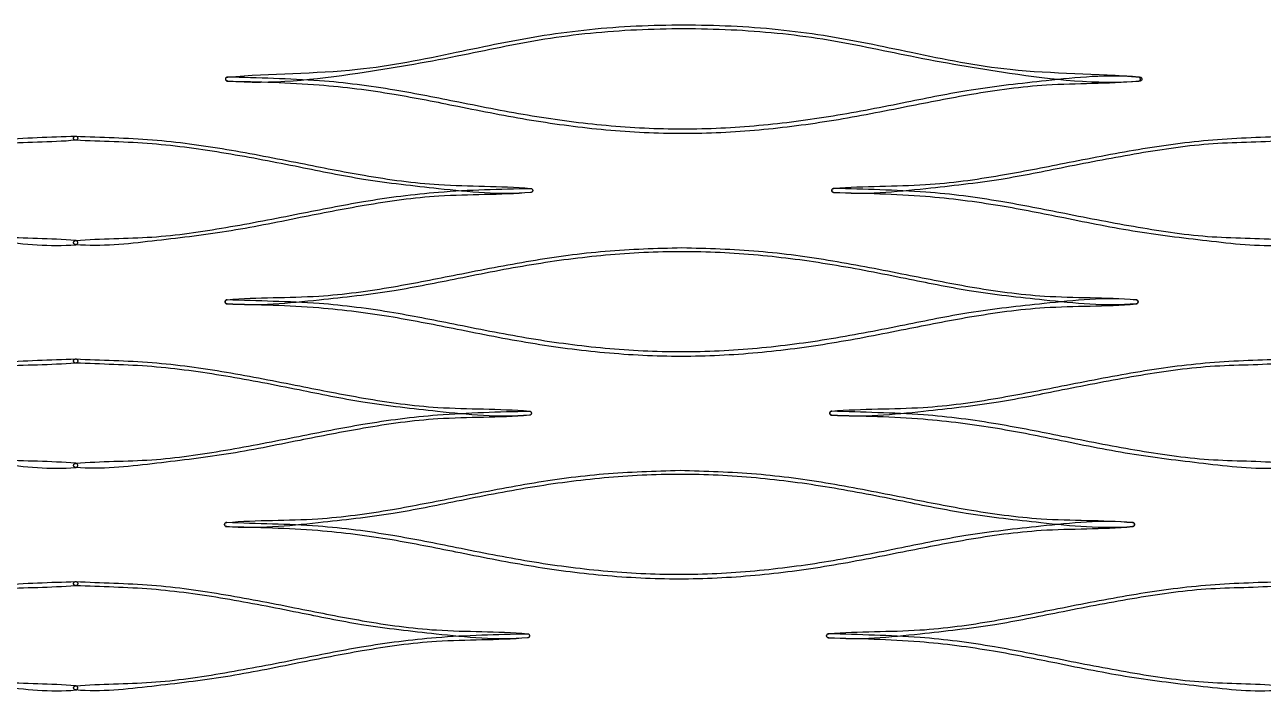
# Model space of a CAD drawing. Extents: x 63.6 to 147.6, y 158.4 to 204.5.
# Drawn here: x 104.75 to 126.1, y 170.83 to 182.33 of the extents above; entities that cross this region are included whole.
import ezdxf

# ---------------------------------------------------------------- set-up
doc = ezdxf.new("R2010")
doc.units = 0
doc.layers.add('Layer_1', color=7, linetype='CONTINUOUS')

msp = doc.modelspace()

# ---------------------------------------------------------------- linework, layer by layer
at = {"layer": 'Layer_1', "color": 7}
for points in [[(116.111249, 182.325381), (116.111249, 182.325381)], [(108.245433, 181.425247), (108.245433, 181.425247)], [(105.62881, 180.40605), (105.62881, 180.40605)], [(105.632648, 180.40605), (105.632648, 180.40605)], [(113.472584, 179.506466), (113.472584, 179.506466)], [(118.695924, 179.506466), (118.695924, 179.506466)], [(116.079301, 178.486719), (116.079301, 178.486719)], [(108.239365, 177.587135), (108.239365, 177.587135)], [(105.62881, 176.567938), (105.62881, 176.567938)], [(105.632648, 176.567938), (105.632648, 176.567938)], [(113.451107, 175.668905), (113.451107, 175.668905)], [(118.659518, 175.668905), (118.659518, 175.668905)], [(116.047861, 174.649707), (116.047861, 174.649707)], [(108.230532, 173.750124), (108.230532, 173.750124)], [(105.62881, 172.73203), (105.62881, 172.73203)], [(105.632648, 172.73203), (105.632648, 172.73203)], [(113.418566, 171.83355), (113.418566, 171.83355)], [(118.606065, 171.83355), (118.606065, 171.83355)]]:
    msp.add_lwpolyline(points, close=True, dxfattribs=at)
for points, knots in [([(116.111249, 182.325381), (115.838363, 182.321535), (115.295961, 182.313892), (114.492739, 182.25214), (113.454006, 182.120627), (112.13247, 181.834971), (110.323241, 181.470791), (108.999753, 181.49183), (108.24013, 181.424141), (108.229143, 181.417688), (108.220961, 181.408144), (108.216616, 181.396272), (108.216616, 181.383667), (108.220961, 181.371795), (108.229143, 181.362251), (108.24013, 181.355799), (109.002615, 181.287671), (110.330688, 181.447954), (112.143571, 181.755362), (113.72668, 182.109993), (115.309375, 182.26092), (116.913588, 182.26091), (118.496377, 182.110004), (120.07964, 181.75535), (121.892705, 181.447958), (123.220925, 181.287663), (123.983496, 181.355799), (123.994483, 181.362251), (124.002665, 181.371795), (124.00701, 181.383667), (124.00701, 181.396272), (124.002665, 181.408144), (123.994483, 181.417688), (123.983496, 181.424141), (123.22378, 181.491839), (121.900136, 181.47079), (120.090715, 181.834956), (118.769025, 182.120648), (117.730115, 182.252141), (116.926705, 182.313889), (116.384179, 182.321535), (116.111249, 182.325381)], [0, 0, 0, 0, 0.818555, 1.627005, 2.415507, 3.957028, 5.685407, 7.924717, 7.93714, 7.949381, 7.961804, 7.974227, 7.986468, 7.998891, 8.011314, 8.023555, 8.035978, 10.283818, 12.017466, 13.5563, 15.145211, 16.774985, 18.364083, 19.903004, 21.636839, 23.884937, 23.897359, 23.909601, 23.922024, 23.934446, 23.946688, 23.959111, 23.971533, 23.983775, 23.996198, 26.235785, 27.964357, 29.505967, 30.294658, 31.103347, 31.922036, 31.922036, 31.922036, 31.922036]), ([(108.245433, 181.425247), (108.239262, 181.423978), (108.227102, 181.421476), (108.21429, 181.406795), (108.210174, 181.388196), (108.216052, 181.370077), (108.230212, 181.356691), (108.242555, 181.355365), (108.24882, 181.354692)], [0, 0, 0, 0, 0.018464, 0.036381, 0.054845, 0.073309, 0.091225, 0.109689, 0.109689, 0.109689, 0.109689]), ([(108.24882, 181.354692), (108.776675, 181.34342), (109.737579, 181.322901), (111.063045, 181.153016), (112.275767, 180.909089), (113.48703, 180.66925), (114.778977, 180.498565), (116.091865, 180.433092), (117.405544, 180.498693), (118.69966, 180.669084), (119.913734, 180.909896), (121.128737, 181.150137), (122.457501, 181.3364), (123.419058, 181.307629), (123.958745, 181.355799), (123.969732, 181.362251), (123.977914, 181.371795), (123.98226, 181.383667), (123.98226, 181.396272), (123.977914, 181.408144), (123.969732, 181.417689), (123.958745, 181.42414), (123.417059, 181.47262), (122.451824, 181.371059), (121.118455, 181.227519), (119.901791, 180.977602), (118.689329, 180.739758), (117.399814, 180.568999), (116.091864, 180.503743), (114.784708, 180.569043), (113.497357, 180.739258), (112.287719, 180.979173), (111.073275, 181.222303), (109.743474, 181.396706), (108.777707, 181.404917), (108.247691, 181.425291), (108.246562, 181.425291), (108.245809, 181.425262), (108.245433, 181.425247)], [0, 0, 0, 0, 1.582924, 2.88154, 4.00182, 5.293853, 6.585112, 7.907788, 9.231579, 10.525203, 11.820313, 12.943092, 14.243784, 15.827575, 15.839998, 15.85224, 15.864663, 15.877085, 15.889327, 15.90175, 15.914172, 15.926414, 15.938837, 17.528587, 18.834419, 19.95992, 21.252119, 22.541088, 23.858616, 25.175028, 26.461632, 27.750754, 28.873768, 30.177519, 31.766395, 31.767524, 31.768653, 31.769783, 31.769783, 31.769783, 31.769783]), ([(105.632648, 180.40605), (105.191509, 180.393361), (104.319584, 180.36828), (103.027093, 180.190722), (101.815587, 179.951724), (100.603892, 179.710872), (99.278426, 179.524766), (98.319017, 179.553446), (97.780269, 179.50536), (97.769282, 179.498908), (97.7611, 179.489363), (97.756755, 179.477491), (97.756755, 179.464886), (97.7611, 179.453015), (97.769282, 179.44347), (97.780269, 179.437018), (98.321063, 179.388617), (99.284291, 179.490099), (100.614521, 179.633293), (101.828072, 179.884702), (103.037461, 180.116845), (104.32674, 180.309933), (105.19502, 180.29642), (105.645091, 180.336601), (105.656078, 180.343053), (105.66426, 180.352598), (105.668606, 180.36447), (105.668606, 180.377075), (105.66426, 180.388946), (105.656078, 180.398491), (105.645091, 180.404944), (105.636816, 180.405679), (105.632648, 180.40605)], [0, 0, 0, 0, 1.323099, 2.615143, 3.907624, 5.02708, 6.324078, 7.905072, 7.917494, 7.929736, 7.942159, 7.954581, 7.966823, 7.979246, 7.991668, 8.00391, 8.016333, 9.603425, 10.905826, 12.02816, 13.317574, 14.6047, 15.921396, 15.933818, 15.94606, 15.958483, 15.970905, 15.983147, 15.99557, 16.007992, 16.020234, 16.032657, 16.032657, 16.032657, 16.032657]), ([(105.62881, 180.40605), (105.624708, 180.405398), (105.616563, 180.404104), (105.606101, 180.397005), (105.598585, 180.387046), (105.594975, 180.375031), (105.595675, 180.362541), (105.600603, 180.351004), (105.609185, 180.341947), (105.620374, 180.336061), (106.071583, 180.315384), (106.938007, 180.301397), (108.227781, 180.119139), (109.436856, 179.884138), (110.650465, 179.633445), (111.98087, 179.490042), (112.944256, 179.38861), (113.48514, 179.437018), (113.496127, 179.44347), (113.504309, 179.453015), (113.508654, 179.464886), (113.508654, 179.477491), (113.504309, 179.489363), (113.496127, 179.498908), (113.48514, 179.50536), (112.946303, 179.553454), (111.986741, 179.524783), (110.66108, 179.710812), (109.449388, 179.951875), (108.237944, 180.189884), (106.945933, 180.371482), (106.072915, 180.386304), (105.631444, 180.406109), (105.630126, 180.406109), (105.629249, 180.406069), (105.62881, 180.40605)], [0, 0, 0, 0, 0.012332, 0.024487, 0.036819, 0.049151, 0.061306, 0.073638, 0.08597, 0.098125, 0.110457, 1.427062, 2.713993, 4.003134, 5.125562, 6.428165, 8.015523, 8.027945, 8.040187, 8.05261, 8.065032, 8.077274, 8.089697, 8.102119, 8.114361, 8.126784, 9.708043, 11.005241, 12.124792, 13.417, 14.708849, 16.031858, 16.033176, 16.034494, 16.035811, 16.035811, 16.035811, 16.035811]), ([(126.550169, 180.40605), (126.108804, 180.393348), (125.236066, 180.368232), (123.94193, 180.190664), (122.728099, 179.951658), (121.513855, 179.710952), (120.186388, 179.524808), (119.225871, 179.553476), (118.686783, 179.50536), (118.675796, 179.498908), (118.667614, 179.489363), (118.663269, 179.477491), (118.663269, 179.464886), (118.667614, 179.453015), (118.675796, 179.44347), (118.686783, 179.437018), (119.227867, 179.388592), (120.192071, 179.490194), (121.52412, 179.633359), (122.740133, 179.884675), (123.95194, 180.116787), (125.243047, 180.309896), (126.112266, 180.296396), (126.562612, 180.336601), (126.573599, 180.343053), (126.581781, 180.352598), (126.586126, 180.36447), (126.586126, 180.377075), (126.581781, 180.388946), (126.573599, 180.398491), (126.562612, 180.404944), (126.554337, 180.405679), (126.550169, 180.40605)], [0, 0, 0, 0, 1.323778, 2.61759, 3.912533, 5.034612, 6.333948, 7.915954, 7.928377, 7.940619, 7.953042, 7.965464, 7.977706, 7.990129, 8.002551, 8.014793, 8.027216, 9.61517, 10.919659, 12.044485, 13.336498, 14.625648, 15.943161, 15.955584, 15.967826, 15.980248, 15.992671, 16.004913, 16.017335, 16.029758, 16.042, 16.054422, 16.054422, 16.054422, 16.054422]), ([(97.792825, 179.435911), (98.320185, 179.424677), (99.280361, 179.404223), (100.605069, 179.23396), (101.817718, 178.991303), (103.028697, 178.745895), (104.322028, 178.597483), (105.193393, 178.496924), (105.645204, 178.537435), (105.656191, 178.543886), (105.664373, 178.553431), (105.668718, 178.565303), (105.668718, 178.577908), (105.664373, 178.58978), (105.656191, 178.599324), (105.645204, 178.605776), (105.19555, 178.64592), (104.327964, 178.632539), (103.039404, 178.824882), (101.830116, 179.058742), (100.615659, 179.303211), (99.286505, 179.478982), (98.321068, 179.482767), (97.791509, 179.506526), (97.79019, 179.506526), (97.789313, 179.506486), (97.788874, 179.506466)], [0, 0, 0, 0, 1.581431, 2.879347, 3.999632, 5.291923, 6.583173, 7.905054, 7.917476, 7.929718, 7.942141, 7.954563, 7.966805, 7.979228, 7.99165, 8.003892, 8.016315, 9.331766, 10.618063, 11.90728, 13.030476, 14.333834, 15.921358, 15.922675, 15.923993, 15.925311, 15.925311, 15.925311, 15.925311]), ([(113.472584, 179.506466), (112.943129, 179.495066), (111.979045, 179.474308), (110.64957, 179.304204), (109.435259, 179.058425), (108.226005, 178.824971), (106.937443, 178.632514), (106.069857, 178.64592), (105.620204, 178.605776), (105.609218, 178.599324), (105.601035, 178.58978), (105.59669, 178.577908), (105.59669, 178.565303), (105.601035, 178.553431), (105.609218, 178.543886), (105.620204, 178.537435), (106.072009, 178.496924), (106.943374, 178.597551), (108.236676, 178.745666), (109.4477, 178.9921), (110.659957, 179.231184), (111.986145, 179.417766), (112.946071, 179.388913), (113.485027, 179.437018), (113.496014, 179.44347), (113.504196, 179.453014), (113.508541, 179.464886), (113.508541, 179.477491), (113.504196, 179.489363), (113.496014, 179.498907), (113.485027, 179.505361), (113.476752, 179.506096), (113.472584, 179.506466)], [0, 0, 0, 0, 1.587717, 2.891074, 4.014053, 5.303302, 6.5896, 7.905046, 7.917469, 7.929711, 7.942133, 7.954556, 7.966798, 7.97922, 7.991643, 8.003885, 8.016307, 9.338169, 10.629419, 11.921729, 13.041823, 14.339751, 15.921364, 15.933786, 15.946028, 15.958451, 15.970873, 15.983115, 15.995538, 16.00796, 16.020202, 16.032625, 16.032625, 16.032625, 16.032625]), ([(118.695924, 179.506466), (118.689753, 179.505197), (118.677594, 179.502695), (118.664781, 179.488014), (118.660665, 179.469415), (118.666543, 179.451296), (118.680703, 179.43791), (118.693047, 179.436584), (118.699311, 179.435911)], [0, 0, 0, 0, 0.018464, 0.036381, 0.054845, 0.073309, 0.091225, 0.109689, 0.109689, 0.109689, 0.109689]), ([(118.699311, 179.435911), (119.226443, 179.424689), (120.185806, 179.404264), (121.508881, 179.234064), (122.719127, 178.991289), (123.927622, 178.745839), (125.21912, 178.597382), (126.089598, 178.496943), (126.541192, 178.537435), (126.552179, 178.543886), (126.560361, 178.553431), (126.564706, 178.565303), (126.564706, 178.577908), (126.560361, 178.58978), (126.552179, 178.599324), (126.541192, 178.605776), (126.091751, 178.645901), (125.225049, 178.632488), (123.938324, 178.824825), (122.731519, 179.058659), (121.519481, 179.303579), (120.1919, 179.477736), (119.227521, 179.486162), (118.698183, 179.50651), (118.697053, 179.50651), (118.696301, 179.506481), (118.695924, 179.506466)], [0, 0, 0, 0, 1.580746, 2.876904, 3.994723, 5.284231, 6.573448, 7.894679, 7.907102, 7.919344, 7.931766, 7.944189, 7.956431, 7.968853, 7.981276, 7.993518, 8.005941, 9.320755, 10.605014, 11.891441, 13.012176, 14.313765, 15.900609, 15.901739, 15.902868, 15.903997, 15.903997, 15.903997, 15.903997]), ([(116.079301, 178.486719), (115.638535, 178.474017), (114.767211, 178.448908), (113.475471, 178.271265), (112.264301, 178.032389), (111.052864, 177.7915), (109.727936, 177.605459), (108.769078, 177.634076), (108.23076, 177.586028), (108.219773, 177.579576), (108.211591, 177.570032), (108.207246, 177.55816), (108.207246, 177.545555), (108.211591, 177.533683), (108.219773, 177.524138), (108.23076, 177.517687), (108.771126, 177.469324), (109.733812, 177.570757), (111.063516, 177.714652), (112.276679, 177.9649), (113.486169, 178.20254), (114.773137, 178.372989), (116.079123, 178.437984), (117.384613, 178.373037), (118.670126, 178.202606), (119.877476, 177.964962), (121.088368, 177.714553), (122.416429, 177.570682), (123.378302, 177.469344), (123.918444, 177.517687), (123.929431, 177.524138), (123.937613, 177.533683), (123.941958, 177.545555), (123.941958, 177.55816), (123.937613, 177.570032), (123.929431, 177.579576), (123.918444, 177.586028), (123.38035, 177.634056), (122.422301, 177.605434), (121.099008, 177.791386), (119.889838, 178.032451), (118.680813, 178.271338), (117.390536, 178.448948), (116.51989, 178.474027), (116.079301, 178.486719)], [0, 0, 0, 0, 1.321979, 2.613343, 3.90543, 5.02491, 6.321539, 7.901249, 7.913672, 7.925914, 7.938337, 7.950759, 7.963001, 7.975424, 7.987846, 8.000088, 8.012511, 9.598325, 10.900391, 12.022776, 13.311769, 14.598181, 15.91375, 17.228786, 18.513699, 19.800375, 20.920273, 22.220556, 23.805703, 23.818126, 23.830368, 23.84279, 23.855213, 23.867455, 23.879877, 23.8923, 23.904542, 23.916964, 25.496008, 26.790862, 27.907875, 29.197625, 30.487483, 31.808928, 31.808928, 31.808928, 31.808928]), ([(108.239365, 177.587135), (108.235264, 177.586484), (108.227119, 177.58519), (108.216657, 177.57809), (108.20914, 177.568132), (108.205531, 177.556117), (108.20623, 177.543627), (108.211159, 177.53209), (108.21974, 177.523033), (108.230929, 177.517146), (108.239168, 177.516769), (108.243316, 177.51658)], [0, 0, 0, 0, 0.012332, 0.024487, 0.036819, 0.049151, 0.061306, 0.073638, 0.08597, 0.098125, 0.110457, 0.110457, 0.110457, 0.110457]), ([(108.243316, 177.51658), (108.769947, 177.505311), (109.728532, 177.484798), (111.050694, 177.314911), (112.260141, 177.070964), (113.468153, 176.831239), (114.756827, 176.660862), (116.066525, 176.59564), (117.377264, 176.660843), (118.668817, 176.831099), (119.880774, 177.071764), (121.093768, 177.312012), (122.420141, 177.498234), (123.37991, 177.469612), (123.918529, 177.517686), (123.929516, 177.524138), (123.937698, 177.533683), (123.942043, 177.545555), (123.942043, 177.55816), (123.937698, 177.570032), (123.929516, 177.579577), (123.918529, 177.586028), (123.377913, 177.634413), (122.414466, 177.532954), (121.08348, 177.389382), (119.868819, 177.139481), (118.658475, 176.901768), (117.371531, 176.731149), (116.066571, 176.66629), (114.762739, 176.731338), (113.47885, 176.901234), (112.272562, 177.141162), (111.061283, 177.383942), (109.734657, 177.559863), (108.770832, 177.563469), (108.242, 177.587194), (108.240682, 177.587194), (108.239804, 177.587155), (108.239365, 177.587135)], [0, 0, 0, 0, 1.579248, 2.87458, 3.991966, 5.280561, 6.568511, 7.888051, 9.208726, 10.499745, 11.792877, 12.913928, 14.212414, 15.793021, 15.805444, 15.817685, 15.830108, 15.842531, 15.854772, 15.867195, 15.879618, 15.891859, 15.904282, 17.490842, 18.79447, 19.918275, 21.208476, 22.494833, 23.809244, 25.12238, 26.405412, 27.69094, 28.811216, 30.111946, 31.697286, 31.698604, 31.699921, 31.701239, 31.701239, 31.701239, 31.701239]), ([(105.632648, 176.567938), (105.192617, 176.555248), (104.322944, 176.530169), (103.033928, 176.352654), (101.825867, 176.113525), (100.617498, 175.872983), (99.295527, 175.687186), (98.338599, 175.715761), (97.801238, 175.667798), (97.790251, 175.661346), (97.782069, 175.651801), (97.777724, 175.639929), (97.777724, 175.627324), (97.782069, 175.615453), (97.790251, 175.605908), (97.801238, 175.599457), (98.340648, 175.551178), (99.301411, 175.652522), (100.628128, 175.795837), (101.838317, 176.047104), (103.044289, 176.279216), (104.330106, 176.471894), (105.196136, 176.458407), (105.645091, 176.498489), (105.656078, 176.504941), (105.66426, 176.514486), (105.668606, 176.526357), (105.668606, 176.538962), (105.66426, 176.550834), (105.656078, 176.560379), (105.645091, 176.566832), (105.636816, 176.567567), (105.632648, 176.567938)], [0, 0, 0, 0, 1.319773, 2.608391, 3.89725, 5.013695, 6.307348, 7.884207, 7.89663, 7.908872, 7.921295, 7.933717, 7.945959, 7.958382, 7.970804, 7.983046, 7.995469, 9.578433, 10.877522, 11.996872, 13.282624, 14.566296, 15.879666, 15.892088, 15.90433, 15.916753, 15.929175, 15.941417, 15.95384, 15.966262, 15.978504, 15.990927, 15.990927, 15.990927, 15.990927]), ([(105.62881, 176.567938), (105.624708, 176.567286), (105.616563, 176.565992), (105.606101, 176.558893), (105.598585, 176.548934), (105.594975, 176.536919), (105.595675, 176.524429), (105.600603, 176.512892), (105.609185, 176.503835), (105.620374, 176.497949), (106.07049, 176.477322), (106.934761, 176.463379), (108.221256, 176.281488), (109.427027, 176.046597), (110.637162, 175.795999), (111.963686, 175.65246), (112.924307, 175.551186), (113.463635, 175.599457), (113.474622, 175.605908), (113.482804, 175.615453), (113.487149, 175.627324), (113.487149, 175.639929), (113.482804, 175.651801), (113.474622, 175.661346), (113.463635, 175.667798), (112.92636, 175.715753), (111.969582, 175.68721), (110.647784, 175.872933), (109.439526, 176.113729), (108.231412, 176.351806), (106.942692, 176.533345), (106.071833, 176.54824), (105.631444, 176.567997), (105.630126, 176.567997), (105.629249, 176.567957), (105.62881, 176.567938)], [0, 0, 0, 0, 0.012332, 0.024487, 0.036819, 0.049151, 0.061306, 0.073638, 0.08597, 0.098125, 0.110457, 1.423814, 2.707492, 3.99325, 5.112507, 6.411402, 7.994121, 8.006543, 8.018785, 8.031208, 8.04363, 8.055872, 8.068295, 8.080717, 8.092959, 8.105382, 9.681984, 10.975448, 12.091807, 13.380671, 14.669295, 15.989056, 15.990374, 15.991691, 15.993009, 15.993009, 15.993009, 15.993009]), ([(126.498353, 176.567938), (126.057864, 176.555229), (125.186693, 176.530096), (123.894765, 176.352545), (122.682996, 176.113534), (121.471101, 175.87313), (120.146757, 175.687228), (119.18864, 175.71579), (118.650941, 175.667798), (118.639954, 175.661346), (118.631772, 175.651801), (118.627427, 175.639929), (118.627427, 175.627324), (118.631772, 175.615453), (118.639954, 175.605908), (118.650941, 175.599457), (119.190688, 175.551148), (120.152641, 175.652635), (121.481731, 175.795955), (122.69545, 176.047129), (123.90513, 176.279095), (125.193865, 176.47185), (126.06138, 176.458366), (126.510796, 176.498489), (126.521783, 176.504941), (126.529965, 176.514486), (126.53431, 176.526357), (126.53431, 176.538962), (126.529965, 176.550834), (126.521783, 176.560379), (126.510796, 176.566832), (126.502521, 176.567567), (126.498353, 176.567938)], [0, 0, 0, 0, 1.321152, 2.612892, 3.905954, 5.025921, 6.322159, 7.900025, 7.912447, 7.924689, 7.937112, 7.949534, 7.961776, 7.974199, 7.986622, 7.998863, 8.011286, 9.595256, 10.896931, 12.019803, 13.309771, 14.596559, 15.9113, 15.923723, 15.935965, 15.948387, 15.96081, 15.973052, 15.985475, 15.997897, 16.010139, 16.022562, 16.022562, 16.022562, 16.022562]), ([(97.814302, 175.598349), (98.340277, 175.587109), (99.29795, 175.566644), (100.61916, 175.396316), (101.828572, 175.153758), (103.036202, 174.908391), (104.325894, 174.760289), (105.194724, 174.66003), (105.645204, 174.700424), (105.656191, 174.706875), (105.664373, 174.71642), (105.668718, 174.728291), (105.668718, 174.740896), (105.664373, 174.752768), (105.656191, 174.762313), (105.645204, 174.768765), (105.196879, 174.80879), (104.331814, 174.795567), (103.046911, 174.987785), (101.841003, 175.221813), (100.629755, 175.465984), (99.304082, 175.641473), (98.341163, 175.645267), (97.812986, 175.668964), (97.811667, 175.668964), (97.81079, 175.668924), (97.810351, 175.668905)], [0, 0, 0, 0, 1.577273, 2.871832, 3.989237, 5.278191, 6.56577, 7.883683, 7.896106, 7.908348, 7.92077, 7.933193, 7.945435, 7.957857, 7.97028, 7.982522, 7.994944, 9.306435, 10.589096, 11.875002, 12.995285, 14.295248, 15.878619, 15.879937, 15.881254, 15.882572, 15.882572, 15.882572, 15.882572]), ([(113.451107, 175.668905), (112.923075, 175.657521), (111.961416, 175.63679), (110.635226, 175.466969), (109.42396, 175.221566), (108.218192, 174.987869), (106.933486, 174.795529), (106.068527, 174.80879), (105.620204, 174.768765), (105.609218, 174.762313), (105.601035, 174.752768), (105.59669, 174.740896), (105.59669, 174.728291), (105.601035, 174.71642), (105.609218, 174.706875), (105.620204, 174.700424), (106.070724, 174.660027), (106.939584, 174.760345), (108.229249, 174.908157), (109.436914, 175.154579), (110.645994, 175.393543), (111.968679, 175.580123), (112.926071, 175.551483), (113.46355, 175.599456), (113.474537, 175.605908), (113.482719, 175.615453), (113.487064, 175.627324), (113.487064, 175.639929), (113.482719, 175.651801), (113.474537, 175.661346), (113.46355, 175.667799), (113.455275, 175.668534), (113.451107, 175.668905)], [0, 0, 0, 0, 1.583449, 2.883799, 4.004176, 5.289852, 6.572194, 7.883676, 7.896099, 7.908341, 7.920764, 7.933186, 7.945428, 7.957851, 7.970273, 7.982515, 7.994938, 9.31297, 10.600499, 11.889386, 13.006729, 14.301413, 15.878623, 15.891045, 15.903287, 15.91571, 15.928132, 15.940374, 15.952797, 15.965219, 15.977461, 15.989884, 15.989884, 15.989884, 15.989884]), ([(118.659518, 175.668905), (118.653354, 175.667585), (118.641211, 175.664985), (118.62851, 175.650196), (118.624541, 175.631558), (118.630566, 175.613479), (118.644838, 175.6002), (118.657197, 175.598972), (118.663469, 175.598349)], [0, 0, 0, 0, 0.018471, 0.036395, 0.054867, 0.073338, 0.091262, 0.109733, 0.109733, 0.109733, 0.109733]), ([(118.663469, 175.598349), (119.189038, 175.587131), (120.145293, 175.56672), (121.46378, 175.396463), (122.669402, 175.1537), (123.873382, 174.908288), (125.160517, 174.760156), (126.028172, 174.660056), (126.478369, 174.700424), (126.489356, 174.706875), (126.497538, 174.71642), (126.501883, 174.728291), (126.501883, 174.740896), (126.497538, 174.752768), (126.489356, 174.762313), (126.478369, 174.768765), (126.030374, 174.808761), (125.166616, 174.795507), (123.884461, 174.987653), (122.682299, 175.221802), (121.474745, 175.466138), (120.151605, 175.641536), (119.189969, 175.645284), (118.662152, 175.668964), (118.660834, 175.668964), (118.659957, 175.668924), (118.659518, 175.668905)], [0, 0, 0, 0, 1.576052, 2.867575, 3.981062, 5.265933, 6.550802, 7.867871, 7.880294, 7.892536, 7.904959, 7.917381, 7.929623, 7.942046, 7.954468, 7.96671, 7.979133, 9.28964, 10.569328, 11.850994, 12.967515, 14.264705, 15.846996, 15.848313, 15.849631, 15.850949, 15.850949, 15.850949, 15.850949]), ([(116.047861, 174.649707), (115.608365, 174.637002), (114.739434, 174.611882), (113.451192, 174.43424), (112.243329, 174.195405), (111.035362, 173.954564), (109.714492, 173.76853), (108.758581, 173.796914), (108.221955, 173.749017), (108.210968, 173.742565), (108.202786, 173.73302), (108.198441, 173.721148), (108.198441, 173.708543), (108.202786, 173.696672), (108.210968, 173.687127), (108.221955, 173.680676), (108.760629, 173.632463), (109.720365, 173.733721), (111.046002, 173.877731), (112.255692, 174.127915), (113.461878, 174.365514), (114.745358, 174.535958), (116.047442, 174.60097), (117.34848, 174.536057), (118.629046, 174.365618), (119.831483, 174.127886), (121.037628, 173.877611), (122.360903, 173.733608), (123.319455, 173.632493), (123.857795, 173.680676), (123.868781, 173.687127), (123.876964, 173.696672), (123.881309, 173.708543), (123.881309, 173.721148), (123.876964, 173.73302), (123.868781, 173.742565), (123.857795, 173.749017), (123.32155, 173.79688), (122.366955, 173.768482), (121.048638, 173.95442), (119.844313, 174.195422), (118.640109, 174.43436), (117.35459, 174.611957), (116.486992, 174.637021), (116.047861, 174.649707)], [0, 0, 0, 0, 1.31817, 2.606163, 3.895021, 5.011345, 6.304121, 7.87879, 7.891212, 7.903454, 7.915877, 7.928299, 7.940541, 7.952964, 7.965386, 7.977628, 7.990051, 9.570823, 10.869029, 11.988238, 13.274021, 14.557069, 15.86883, 17.179339, 18.459221, 19.74072, 20.856416, 22.152049, 23.731823, 23.744246, 23.756488, 23.76891, 23.781333, 23.793575, 23.805997, 23.81842, 23.830662, 23.843084, 25.416615, 26.706555, 27.81921, 29.103934, 30.389018, 31.706088, 31.706088, 31.706088, 31.706088]), ([(108.230532, 173.750124), (108.22643, 173.749472), (108.218285, 173.748178), (108.207823, 173.741079), (108.200307, 173.73112), (108.196697, 173.719105), (108.197397, 173.706615), (108.202325, 173.695078), (108.210906, 173.686021), (108.222096, 173.680134), (108.230334, 173.679758), (108.234483, 173.679568)], [0, 0, 0, 0, 0.012332, 0.024487, 0.036819, 0.049151, 0.061306, 0.073638, 0.08597, 0.098125, 0.110457, 0.110457, 0.110457, 0.110457]), ([(108.234483, 173.679568), (108.759323, 173.668329), (109.714505, 173.647873), (111.031755, 173.478418), (112.236334, 173.234418), (113.439548, 172.995059), (114.723227, 172.824496), (116.028187, 172.759092), (117.334527, 172.824656), (118.622196, 172.994892), (119.830939, 173.235361), (121.040893, 173.475408), (122.363801, 173.661239), (123.320894, 173.632743), (123.857907, 173.680675), (123.868894, 173.687127), (123.877076, 173.696672), (123.881422, 173.708543), (123.881422, 173.721148), (123.877076, 173.73302), (123.868894, 173.742565), (123.857907, 173.749016), (123.318851, 173.797263), (122.357953, 173.696038), (121.03026, 173.552775), (119.818544, 173.303107), (118.611495, 173.065574), (117.328607, 172.894957), (116.028234, 172.829744), (114.729332, 172.894965), (113.450627, 173.065063), (112.249227, 173.304649), (111.042714, 173.547461), (109.720809, 173.72291), (108.760257, 173.726535), (108.233166, 173.750183), (108.231848, 173.750183), (108.230971, 173.750143), (108.230532, 173.750124)], [0, 0, 0, 0, 1.573879, 2.86438, 3.977152, 5.260888, 6.543988, 7.858477, 9.174816, 10.462064, 11.751774, 12.870448, 14.165661, 15.741482, 15.753905, 15.766146, 15.778569, 15.790992, 15.803234, 15.815656, 15.828079, 15.840321, 15.852743, 17.434656, 18.735258, 19.856804, 21.143485, 22.425821, 23.73574, 25.043667, 26.321586, 27.602116, 28.717935, 30.014097, 31.594208, 31.595526, 31.596843, 31.598161, 31.598161, 31.598161, 31.598161]), ([(105.632648, 172.73203), (105.194206, 172.719351), (104.327713, 172.694294), (103.043672, 172.516937), (101.840604, 172.278324), (100.637822, 172.03752), (99.321893, 171.851882), (98.369314, 171.880196), (97.834314, 171.832443), (97.823327, 171.825991), (97.815145, 171.816446), (97.8108, 171.804575), (97.8108, 171.79197), (97.815145, 171.780098), (97.823327, 171.770553), (97.834314, 171.764102), (98.371408, 171.716029), (99.327953, 171.817061), (100.64881, 171.960397), (101.853509, 172.21186), (103.054405, 172.443508), (104.335059, 172.635962), (105.197789, 172.622646), (105.645091, 172.662581), (105.656078, 172.669033), (105.66426, 172.678578), (105.668606, 172.690449), (105.668606, 172.703054), (105.66426, 172.714926), (105.656078, 172.724471), (105.645091, 172.730924), (105.636816, 172.731659), (105.632648, 172.73203)], [0, 0, 0, 0, 1.315004, 2.598848, 3.8824, 4.993932, 6.281511, 7.851331, 7.863753, 7.875995, 7.888418, 7.90084, 7.913082, 7.925505, 7.937927, 7.950169, 7.962592, 9.538655, 10.831926, 11.9465, 13.226827, 14.505469, 15.813912, 15.826334, 15.838576, 15.850999, 15.863421, 15.875663, 15.888086, 15.900509, 15.91275, 15.925173, 15.925173, 15.925173, 15.925173]), ([(105.62881, 172.73203), (105.624708, 172.731378), (105.616563, 172.730084), (105.606101, 172.722985), (105.598585, 172.713026), (105.594975, 172.701011), (105.595675, 172.688521), (105.600603, 172.676984), (105.609185, 172.667927), (105.620374, 172.662041), (106.068813, 172.641491), (106.929754, 172.627483), (108.211081, 172.445754), (109.41183, 172.211357), (110.616611, 171.960548), (111.937465, 171.817004), (112.894022, 171.716029), (113.431123, 171.764102), (113.44211, 171.770553), (113.450292, 171.780098), (113.454637, 171.79197), (113.454637, 171.804575), (113.450292, 171.816446), (113.44211, 171.825991), (113.431123, 171.832443), (112.896068, 171.8802), (111.943347, 171.851909), (110.627221, 172.037453), (109.424328, 172.2785), (108.221251, 172.516071), (106.93769, 172.697452), (106.070179, 172.712406), (105.631444, 172.732089), (105.630126, 172.732089), (105.629249, 172.732049), (105.62881, 172.73203)], [0, 0, 0, 0, 0.012332, 0.024487, 0.036819, 0.049151, 0.061306, 0.073638, 0.08597, 0.098125, 0.110457, 1.41883, 2.697423, 3.977867, 5.092442, 6.385721, 7.961803, 7.974226, 7.986468, 7.99889, 8.011313, 8.023555, 8.035977, 8.0484, 8.060642, 8.073064, 9.643049, 10.930897, 12.042555, 13.326087, 14.609626, 15.924422, 15.92574, 15.927057, 15.928375, 15.928375, 15.928375, 15.928375]), ([(126.419528, 172.73203), (125.980594, 172.719325), (125.112221, 172.69419), (123.824179, 172.51672), (122.615636, 172.278323), (121.407245, 172.037697), (120.087299, 171.851966), (119.132567, 171.880253), (118.596923, 171.832443), (118.585936, 171.825991), (118.577754, 171.816446), (118.573409, 171.804575), (118.573409, 171.79197), (118.577754, 171.780098), (118.585936, 171.770553), (118.596923, 171.764102), (119.13462, 171.715975), (120.09319, 171.817259), (121.417881, 171.960537), (122.628098, 172.211914), (123.834558, 172.443281), (125.119402, 172.635889), (125.984127, 172.622598), (126.431972, 172.662581), (126.442959, 172.669033), (126.451141, 172.678578), (126.455486, 172.690449), (126.455486, 172.703054), (126.451141, 172.714926), (126.442959, 172.724471), (126.431972, 172.730924), (126.423696, 172.731659), (126.419528, 172.73203)], [0, 0, 0, 0, 1.316486, 2.604496, 3.894388, 5.011414, 6.303577, 7.875318, 7.887741, 7.899982, 7.912405, 7.924828, 7.937069, 7.949492, 7.961915, 7.974157, 7.986579, 9.564437, 10.862031, 11.981955, 13.268772, 14.551829, 15.861887, 15.874309, 15.886551, 15.898974, 15.911396, 15.923638, 15.936061, 15.948483, 15.960725, 15.973148, 15.973148, 15.973148, 15.973148]), ([(97.846842, 171.762994), (98.370652, 171.75177), (99.324475, 171.731332), (100.640368, 171.561304), (101.844841, 171.318982), (103.047401, 171.07381), (104.331551, 170.925484), (105.196669, 170.825398), (105.645204, 170.865619), (105.656191, 170.87207), (105.664373, 170.881615), (105.668718, 170.893487), (105.668718, 170.906092), (105.664373, 170.917964), (105.656191, 170.927508), (105.645204, 170.93396), (105.198828, 170.973812), (104.337487, 170.960793), (103.058108, 171.15274), (101.857238, 171.386434), (100.650965, 171.630565), (99.330625, 171.80604), (98.371544, 171.810009), (97.845526, 171.833609), (97.844208, 171.833609), (97.84333, 171.833569), (97.842891, 171.83355)], [0, 0, 0, 0, 1.570779, 2.860284, 3.973286, 5.257027, 6.539206, 7.851324, 7.863746, 7.875988, 7.888411, 7.900833, 7.913075, 7.925498, 7.93792, 7.950162, 7.962585, 9.268267, 10.545506, 11.826166, 12.942079, 14.237008, 15.813898, 15.815216, 15.816533, 15.817851, 15.817851, 15.817851, 15.817851]), ([(113.418566, 171.83355), (112.892671, 171.822158), (111.934866, 171.80141), (110.614013, 171.631527), (109.407696, 171.386179), (108.206917, 171.152845), (106.927739, 170.960754), (106.066551, 170.973809), (105.620204, 170.93396), (105.609218, 170.927508), (105.601035, 170.917964), (105.59669, 170.906092), (105.59669, 170.893487), (105.601035, 170.881615), (105.609218, 170.87207), (105.620204, 170.865619), (106.068708, 170.825401), (106.933679, 170.925526), (108.217608, 171.073603), (109.420152, 171.319827), (110.624413, 171.558532), (111.94196, 171.744754), (112.895639, 171.716315), (113.43101, 171.764101), (113.441997, 171.770553), (113.450179, 171.780098), (113.454524, 171.79197), (113.454524, 171.804575), (113.450179, 171.816446), (113.441997, 171.825991), (113.43101, 171.832444), (113.422734, 171.833179), (113.418566, 171.83355)], [0, 0, 0, 0, 1.577036, 2.872235, 3.988291, 5.268863, 6.545721, 7.851313, 7.863736, 7.875978, 7.8884, 7.900823, 7.913065, 7.925487, 7.93791, 7.950152, 7.962575, 9.274596, 10.556406, 11.840053, 12.953198, 14.242973, 15.813898, 15.826321, 15.838563, 15.850985, 15.863408, 15.87565, 15.888072, 15.900495, 15.912737, 15.925159, 15.925159, 15.925159, 15.925159]), ([(118.606065, 171.83355), (118.599894, 171.83228), (118.587734, 171.829778), (118.574921, 171.815097), (118.570806, 171.796498), (118.576684, 171.778379), (118.590844, 171.764993), (118.603187, 171.763667), (118.609451, 171.762994)], [0, 0, 0, 0, 0.018464, 0.036381, 0.054845, 0.073309, 0.091225, 0.109689, 0.109689, 0.109689, 0.109689]), ([(118.609451, 171.762994), (119.132696, 171.751801), (120.084542, 171.73144), (121.396623, 171.561507), (122.595672, 171.318941), (123.792823, 171.073669), (125.072956, 170.925291), (125.936121, 170.825447), (126.384107, 170.865619), (126.395094, 170.87207), (126.403276, 170.881615), (126.407621, 170.893487), (126.407621, 170.906092), (126.403276, 170.917964), (126.395094, 170.927508), (126.384107, 170.93396), (125.938323, 170.973759), (125.079066, 170.960709), (123.803895, 171.152576), (122.60853, 171.386368), (121.407599, 171.631038), (120.090822, 171.804858), (119.133826, 171.813393), (118.608323, 171.833593), (118.607193, 171.833593), (118.606441, 171.833564), (118.606065, 171.83355)], [0, 0, 0, 0, 1.569079, 2.854344, 3.961848, 5.239504, 6.517419, 7.827897, 7.840319, 7.852561, 7.864984, 7.877406, 7.889648, 7.902071, 7.914493, 7.926735, 7.939158, 9.243073, 10.515779, 11.79019, 12.900762, 14.191715, 15.767044, 15.768174, 15.769303, 15.770432, 15.770432, 15.770432, 15.770432])]:
    msp.add_open_spline(points, degree=3, knots=knots, dxfattribs=at)

doc.saveas('drawing.dxf')
